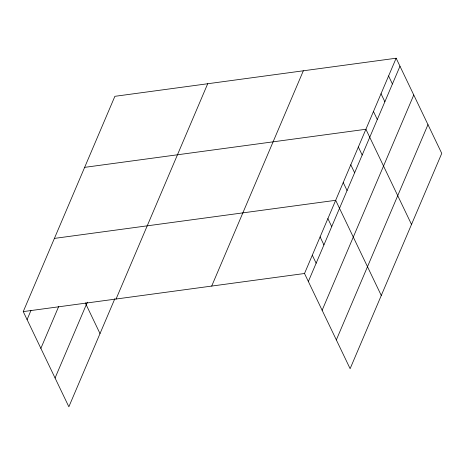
<?xml version="1.0" encoding="UTF-8"?>
<svg xmlns="http://www.w3.org/2000/svg" width="465" height="465" viewBox="0 0 465 465"><rect width="100%" height="100%" fill="white"/><g stroke="black" fill="none" stroke-linecap="round" stroke-linejoin="round"><path stroke-width="0.7" d="M114.849 298.722L68.855 406.782L23.25 311.602L114.878 96.319L396.145 58.218L441.75 153.398L350.122 368.681L304.517 273.501L396.145 58.218M27.086 319.606L30.981 310.451M40.868 348.372L58.671 306.545M55.068 378.01L87.344 302.186M116.07 299.024L207.698 83.747M211.697 286.074L303.331 70.79M308.353 281.505L399.981 66.222M322.135 310.271L413.763 94.994M336.334 339.915L427.969 124.632M84.642 167.359L365.909 129.264L411.513 224.444M54.405 238.406L335.672 200.305L381.277 295.484M23.25 311.602L304.517 273.501M388.589 75.981L392.419 83.985M381.027 93.738L384.863 101.742M373.471 111.501L377.301 119.505M358.346 147.021L362.183 155.025M350.79 164.784L354.626 172.788M343.228 182.542L347.064 190.545M327.883 218.602L331.719 226.606M320.094 236.9L323.931 244.91M312.306 255.204L316.142 263.207M85.298 302.884L100.01 333.585"/></g></svg>
